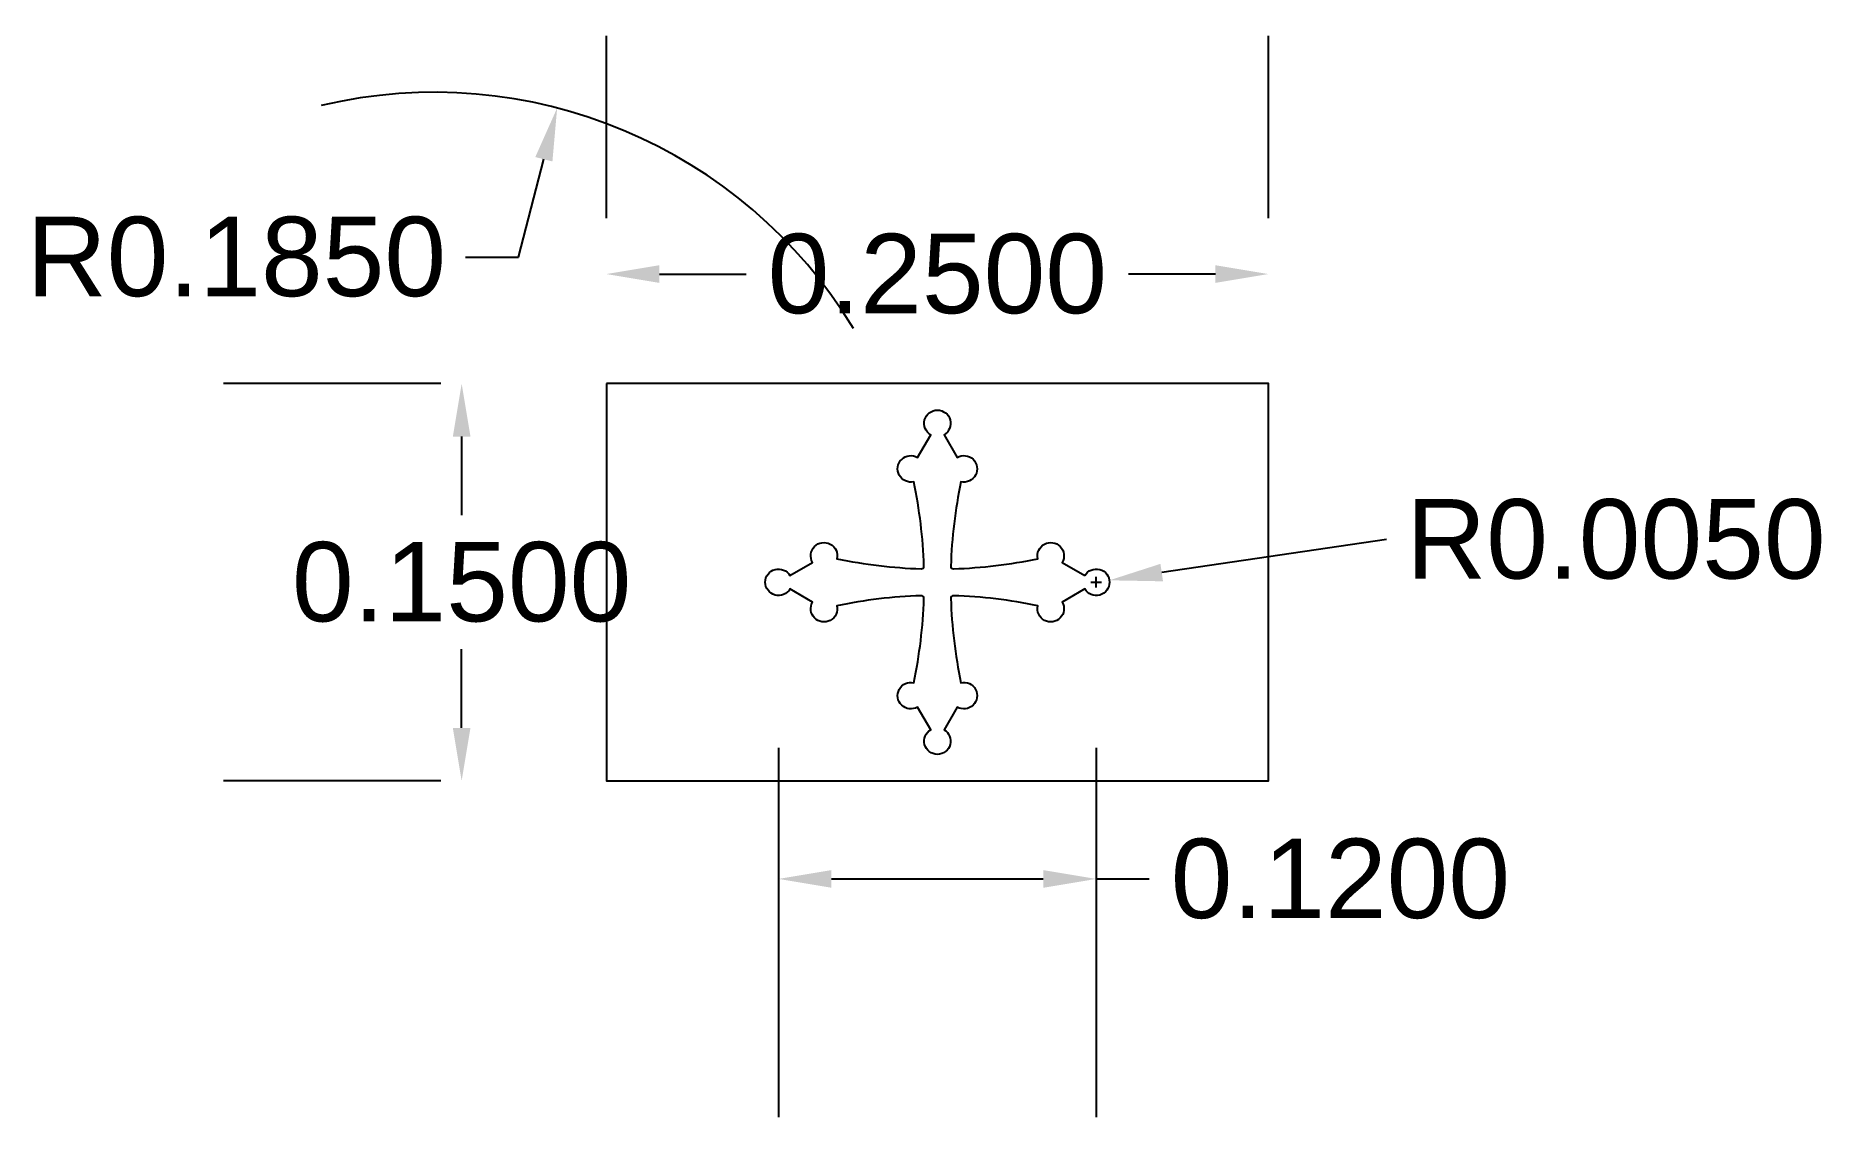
# Model space of a CAD drawing. Header units: metres. Extents: x 24.123 to 24.798, y 14.293 to 14.702.
import ezdxf

# ---------------------------------------------------------------- set-up
doc = ezdxf.new("R2010")
doc.units = ezdxf.units.M
doc.header["$MEASUREMENT"] = 0
for name, color, linetype in [('dim', 30, 'Continuous'), ('sigla', 7, 'Continuous'), ('Steag', 10, 'Continuous')]:
    doc.layers.add(name, color=color, linetype=linetype)
doc.styles.get("Standard").update_dxf_attribs({"font": 'arial.ttf'})
doc.dimstyles.get("Standard").update_dxf_attribs({"dimtxt": 0.03, "dimasz": 0.02, "dimexe": 0.09, "dimexo": 0.0625, "dimgap": 0.01, "dimtad": 0, "dimtih": 1, "dimtoh": 1, "dimdec": 4, "dimzin": 0, "dimdsep": 46, "dimtxsty": 'Standard', "dimcen": 0.002, "dimadec": 0, "dimazin": 0, "dimtfac": 1, "dimtdec": 4, "dimtofl": 0, "dimtmove": 0, "dimatfit": 3, "dimfxl": 1, "dimtolj": 1, "dimtzin": 0, "dimarcsym": 0})

# ---------------------------------------------------------------- blocks, each defined once
blk = doc.blocks.new('*D1')
at = {"layer": 'Defpoints', "color": 0, "transparency": 16777216}
for p in [(24.33878, 14.57032), (24.28411, 14.42032), (24.33878, 14.42032)]:
    blk.add_point(p, dxfattribs=at)
at = {"layer": 'dim', "color": 0, "lineweight": -2, "transparency": 16777216}
for p, q in [((24.27628, 14.57032), (24.19411, 14.57032)), ((24.28411, 14.55032), (24.28411, 14.52063)), ((24.28411, 14.44032), (24.28411, 14.47)), ((24.27628, 14.42032), (24.19411, 14.42032))]:
    blk.add_line(p, q, dxfattribs=at)
at = {"layer": 'dim', "color": 0, "transparency": 16777216}
for points in [[(24.28078, 14.55032), (24.28744, 14.55032), (24.28411, 14.57032)], [(24.28078, 14.44032), (24.28744, 14.44032), (24.28411, 14.42032)]]:
    blk.add_solid(points, dxfattribs=at)
at = {"layer": 'dim', "color": 0, "transparency": 16777216, "insert": (24.28411, 14.49532), "char_height": 0.03, "attachment_point": 5}
blk.add_mtext('\\A1;0.1500', dxfattribs=at)
blk = doc.blocks.new('*D2')
at = {"layer": 'Defpoints', "color": 0, "transparency": 16777216}
for p in [(24.58878, 14.61169), (24.33878, 14.57032), (24.58878, 14.57032)]:
    blk.add_point(p, dxfattribs=at)
at = {"layer": 'dim', "color": 0, "lineweight": -2, "transparency": 16777216}
for p, q in [((24.33878, 14.63282), (24.33878, 14.70169)), ((24.58878, 14.63282), (24.58878, 14.70169)), ((24.35878, 14.61169), (24.39156, 14.61169)), ((24.56878, 14.61169), (24.536, 14.61169))]:
    blk.add_line(p, q, dxfattribs=at)
at = {"layer": 'dim', "color": 0, "transparency": 16777216}
for points in [[(24.35878, 14.61503), (24.35878, 14.60836), (24.33878, 14.61169)], [(24.56878, 14.61503), (24.56878, 14.60836), (24.58878, 14.61169)]]:
    blk.add_solid(points, dxfattribs=at)
at = {"layer": 'dim', "color": 0, "transparency": 16777216, "insert": (24.46378, 14.61169), "char_height": 0.03, "attachment_point": 5}
blk.add_mtext('\\A1;0.2500', dxfattribs=at)
blk = doc.blocks.new('*D3')
at = {"layer": 'Defpoints', "color": 0, "transparency": 16777216}
for p in [(24.40378, 14.49532), (24.52378, 14.49532), (24.52378, 14.38329)]:
    blk.add_point(p, dxfattribs=at)
at = {"layer": 'dim', "color": 0, "lineweight": -2, "transparency": 16777216}
for p, q in [((24.40378, 14.43282), (24.40378, 14.29329)), ((24.52378, 14.43282), (24.52378, 14.29329)), ((24.42378, 14.38329), (24.50378, 14.38329)), ((24.52378, 14.38329), (24.54378, 14.38329))]:
    blk.add_line(p, q, dxfattribs=at)
at = {"layer": 'dim', "color": 0, "transparency": 16777216}
for points in [[(24.42378, 14.38662), (24.42378, 14.37995), (24.40378, 14.38329)], [(24.50378, 14.38662), (24.50378, 14.37995), (24.52378, 14.38329)]]:
    blk.add_solid(points, dxfattribs=at)
at = {"layer": 'dim', "color": 0, "transparency": 16777216, "insert": (24.616, 14.38329), "char_height": 0.03, "attachment_point": 5}
blk.add_mtext('\\A1;0.1200', dxfattribs=at)
blk = doc.blocks.new('*D6')
at = {"layer": 'Defpoints', "color": 0, "transparency": 16777216}
for p in [(24.32018, 14.67441), (24.2738, 14.49532)]:
    blk.add_point(p, dxfattribs=at)
at = {"layer": 'dim', "color": 0, "lineweight": -2, "transparency": 16777216}
for p, q in [((24.3056, 14.61813), (24.31516, 14.65505)), ((24.2856, 14.61813), (24.3056, 14.61813))]:
    blk.add_line(p, q, dxfattribs=at)
blk.add_arc((24.2738, 14.49532), 0.185, 31.1908, 103.35627, dxfattribs=at)
at = {"layer": 'dim', "color": 0, "transparency": 16777216}
blk.add_solid([(24.31193, 14.65588), (24.31839, 14.65421), (24.32018, 14.67441)], dxfattribs=at)
at = {"layer": 'dim', "color": 0, "transparency": 16777216, "insert": (24.19903, 14.61813), "char_height": 0.03, "attachment_point": 5}
blk.add_mtext('\\A1;R0.1850', dxfattribs=at)
blk = doc.blocks.new('*D7')
at = {"layer": 'Defpoints', "color": 0, "transparency": 16777216}
for p in [(24.52378, 14.49532), (24.52872, 14.49605)]:
    blk.add_point(p, dxfattribs=at)
at = {"layer": 'dim', "color": 0, "lineweight": -2, "transparency": 16777216}
for p, q in [((24.63345, 14.5115), (24.54851, 14.49897)), ((24.52178, 14.49532), (24.52578, 14.49532)), ((24.52378, 14.49332), (24.52378, 14.49732))]:
    blk.add_line(p, q, dxfattribs=at)
at = {"layer": 'dim', "color": 0, "transparency": 16777216}
blk.add_solid([(24.54802, 14.50226), (24.549, 14.49567), (24.52872, 14.49605)], dxfattribs=at)
at = {"layer": 'dim', "color": 0, "transparency": 16777216, "insert": (24.72002, 14.5115), "char_height": 0.03, "attachment_point": 5}
blk.add_mtext('\\A1;R0.0050', dxfattribs=at)

msp = doc.modelspace()

# ---------------------------------------------------------------- linework, layer by layer
at = {"layer": 'sigla'}
msp.add_lwpolyline([(24.51946, 14.49783, -3.706026), (24.51946, 14.4928), (24.51092, 14.48783, -1.466076), (24.50172, 14.48641, 0.043405), (24.46989, 14.49024, 0.433699), (24.46885, 14.48921, 0.043405), (24.47269, 14.45738, -1.466076), (24.47126, 14.44817), (24.46629, 14.43964, -3.706026), (24.46126, 14.43964), (24.45629, 14.44817, -1.466076), (24.45487, 14.45738, 0.043405), (24.4587, 14.48921, 0.433699), (24.45767, 14.49024, 0.043405), (24.42584, 14.48641, -1.466076), (24.41664, 14.48783), (24.4081, 14.4928, -3.706026), (24.4081, 14.49783), (24.41664, 14.5028, -1.466076), (24.42584, 14.50422, 0.043405), (24.45767, 14.50039, 0.433699), (24.4587, 14.50142, 0.043405), (24.45487, 14.53325, -1.466076), (24.45629, 14.54246), (24.46126, 14.55099, -3.706026), (24.46629, 14.55099), (24.47126, 14.54246, -1.466076), (24.47269, 14.53325, 0.043405), (24.46885, 14.50142, 0.433699), (24.46989, 14.50039, 0.043405), (24.50172, 14.50422, -1.466076), (24.51092, 14.5028)], format="xyb", close=True, dxfattribs=at)
at = {"layer": 'Steag'}
msp.add_lwpolyline([(24.33878, 14.57032), (24.33878, 14.42032), (24.58878, 14.42032), (24.58878, 14.57032)], close=True, dxfattribs=at)

# ---------------------------------------------------------------- dimensions: what is measured, and where the dimension line sits
at = {"layer": 'dim'}
for base, p1, p2, picture, middle in [((24.58878, 14.61169), (24.33878, 14.57032), (24.58878, 14.57032), '*D2', (24.46378, 14.61169)), ((24.52378, 14.38329), (24.40378, 14.49532), (24.52378, 14.49532), '*D3', (24.616, 14.38329))]:
    dim = msp.add_linear_dim(base=base, p1=p1, p2=p2, dimstyle='Standard', dxfattribs=at)
    dim.commit()
    dim.dimension.update_dxf_attribs({"geometry": picture, "text_midpoint": middle})
for center, mpoint, picture, middle in [((24.2738, 14.49532), (24.32018, 14.67441), '*D6', (24.19903, 14.61813)), ((24.52378, 14.49532), (24.52872, 14.49605), '*D7', (24.63345, 14.5115))]:
    dim = msp.add_radius_dim(center=center, mpoint=mpoint, dimstyle='Standard', dxfattribs=at)
    dim.commit()
    dim.dimension.update_dxf_attribs({"geometry": picture, "text_midpoint": middle, "dimtype": 164})
dim = msp.add_linear_dim(base=(24.28411, 14.42032), p1=(24.33878, 14.57032), p2=(24.33878, 14.42032), angle=90, dimstyle='Standard', dxfattribs=at)
dim.commit()
dim.dimension.update_dxf_attribs({"geometry": '*D1', "text_midpoint": (24.28411, 14.49532)})

doc.saveas('drawing.dxf')
